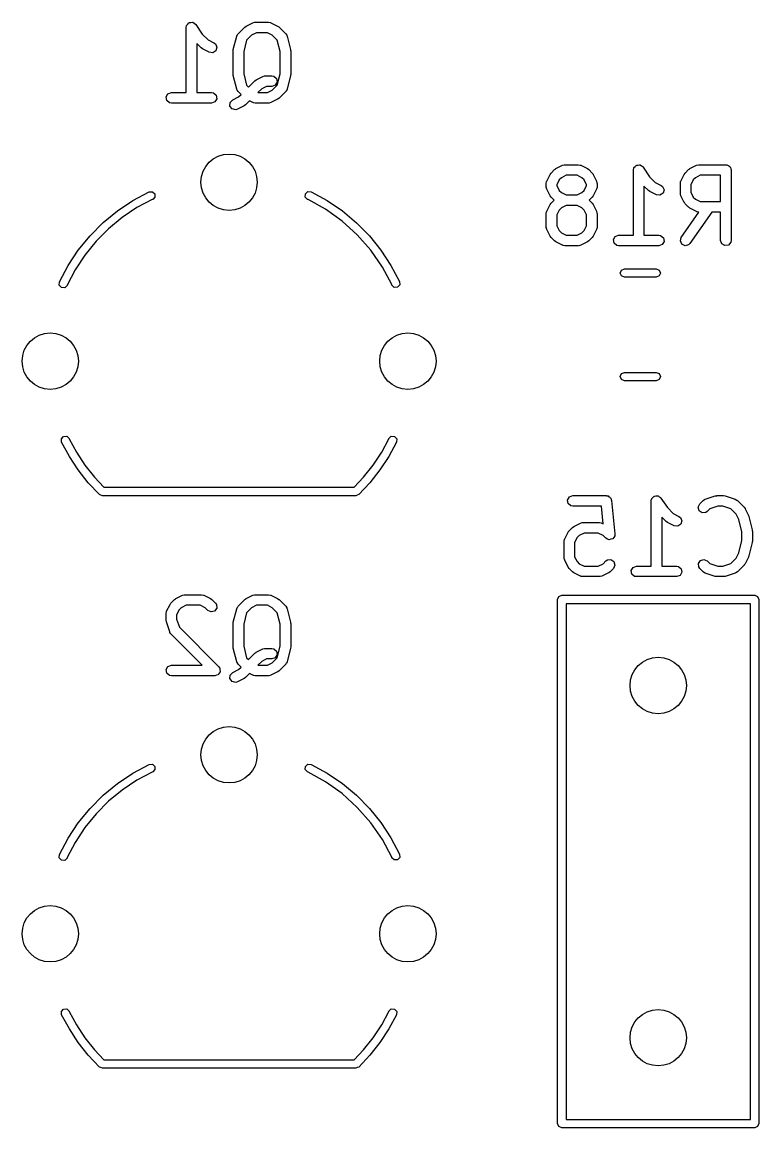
# Model space of a CAD drawing. Extents: x 83 to 134, y -229 to -46.
# Drawn here: x 122.03 to 132.49, y -147.11 to -131.41 of the extents above; entities that cross this region are included whole.
import ezdxf

# ---------------------------------------------------------------- set-up
doc = ezdxf.new("R2010")
doc.units = 0
doc.layers.add('BLACK', color=7, linetype='CONTINUOUS')

msp = doc.modelspace()

# ---------------------------------------------------------------- linework, layer by layer
at = {"layer": 'BLACK', "linetype": 'CONTINUOUS'}
for p, q in [((124.359, -131.486), (124.364, -131.461)), ((124.359, -132.411), (124.359, -131.486)), ((124.364, -131.461), (124.366, -131.457)), ((124.366, -131.457), (124.367, -131.453)), ((124.367, -131.453), (124.383, -131.438)), ((124.383, -131.438), (124.397, -131.421)), ((124.397, -131.421), (124.401, -131.421)), ((124.401, -131.421), (124.404, -131.418)), ((124.404, -131.418), (124.426, -131.416)), ((124.426, -131.416), (124.447, -131.413)), ((124.447, -131.413), (124.451, -131.415)), ((124.451, -131.415), (124.455, -131.414)), ((124.455, -131.414), (124.473, -131.427)), ((124.473, -131.427), (124.492, -131.438)), ((124.492, -131.438), (124.493, -131.442)), ((124.493, -131.442), (124.497, -131.445)), ((124.497, -131.445), (124.588, -131.581)), ((125.095, -131.576), (125.191, -131.481)), ((125.191, -131.481), (125.209, -131.468)), ((125.209, -131.468), (125.21, -131.467)), ((125.21, -131.467), (125.305, -131.419)), ((125.305, -131.419), (125.33, -131.412)), ((125.33, -131.412), (125.335, -131.413)), ((125.335, -131.413), (125.339, -131.411)), ((125.339, -131.411), (125.529, -131.411)), ((125.529, -131.411), (125.555, -131.416)), ((125.555, -131.416), (125.559, -131.419)), ((125.559, -131.419), (125.563, -131.419)), ((125.563, -131.419), (125.658, -131.467)), ((125.658, -131.467), (125.676, -131.48)), ((125.676, -131.48), (125.678, -131.481)), ((125.678, -131.481), (125.773, -131.576)), ((124.588, -131.581), (124.669, -131.663)), ((124.669, -131.663), (124.753, -131.705)), ((125.028, -131.802), (125.076, -131.611)), ((125.076, -131.611), (125.086, -131.587)), ((125.086, -131.587), (125.092, -131.583)), ((125.092, -131.583), (125.095, -131.576)), ((125.216, -131.668), (125.176, -131.829)), ((125.288, -131.596), (125.216, -131.668)), ((125.357, -131.561), (125.288, -131.596)), ((125.512, -131.561), (125.357, -131.561)), ((125.58, -131.596), (125.512, -131.561)), ((125.652, -131.668), (125.58, -131.596)), ((125.693, -131.829), (125.652, -131.668)), ((125.773, -131.576), (125.788, -131.598)), ((125.788, -131.598), (125.789, -131.605)), ((125.789, -131.605), (125.793, -131.611)), ((125.793, -131.611), (125.84, -131.802)), ((124.572, -131.778), (124.509, -131.715)), ((124.509, -131.715), (124.509, -132.411)), ((124.573, -131.778), (124.572, -131.778)), ((124.591, -131.792), (124.573, -131.778)), ((124.686, -131.839), (124.591, -131.792)), ((124.737, -131.845), (124.686, -131.839)), ((124.78, -131.817), (124.737, -131.845)), ((124.753, -131.705), (124.774, -131.721)), ((124.774, -131.721), (124.795, -131.768)), ((124.795, -131.768), (124.78, -131.817)), ((125.026, -131.82), (125.028, -131.805)), ((125.026, -132.153), (125.026, -131.82)), ((125.028, -131.805), (125.028, -131.802)), ((125.176, -131.829), (125.176, -132.144)), ((125.693, -132.144), (125.693, -131.829)), ((125.84, -131.802), (125.841, -131.816)), ((125.841, -131.816), (125.843, -131.82)), ((125.843, -131.82), (125.843, -132.153)), ((125.027, -132.156), (125.026, -132.153)), ((125.028, -132.171), (125.027, -132.156)), ((125.176, -132.144), (125.216, -132.305)), ((125.652, -132.305), (125.693, -132.144)), ((125.843, -132.153), (125.84, -132.168)), ((125.84, -132.168), (125.84, -132.171)), ((125.076, -132.362), (125.028, -132.171)), ((125.216, -132.305), (125.244, -132.333)), ((125.244, -132.333), (125.334, -132.243)), ((125.334, -132.243), (125.352, -132.23)), ((125.352, -132.23), (125.353, -132.229)), ((125.353, -132.229), (125.448, -132.181)), ((125.5, -132.323), (125.431, -132.358)), ((125.448, -132.181), (125.473, -132.174)), ((125.473, -132.174), (125.478, -132.175)), ((125.478, -132.175), (125.482, -132.173)), ((125.482, -132.173), (125.577, -132.173)), ((125.577, -132.323), (125.5, -132.323)), ((125.577, -132.173), (125.603, -132.178)), ((125.625, -132.306), (125.577, -132.323)), ((125.58, -132.377), (125.652, -132.305)), ((125.603, -132.178), (125.642, -132.211)), ((125.651, -132.261), (125.625, -132.306)), ((125.642, -132.211), (125.651, -132.261)), ((125.84, -132.171), (125.793, -132.362)), ((124.075, -132.473), (124.1, -132.429)), ((124.084, -132.524), (124.075, -132.473)), ((124.1, -132.429), (124.148, -132.411)), ((124.148, -132.411), (124.359, -132.411)), ((124.509, -132.411), (124.72, -132.411)), ((124.72, -132.411), (124.746, -132.416)), ((124.746, -132.416), (124.785, -132.449)), ((124.785, -132.449), (124.794, -132.499)), ((125.02, -132.515), (125.104, -132.472)), ((125.08, -132.368), (125.076, -132.362)), ((125.081, -132.375), (125.08, -132.368)), ((125.095, -132.397), (125.081, -132.375)), ((125.138, -132.439), (125.095, -132.397)), ((125.104, -132.472), (125.138, -132.439)), ((125.431, -132.358), (125.377, -132.411)), ((125.377, -132.411), (125.512, -132.411)), ((125.512, -132.411), (125.58, -132.377)), ((125.773, -132.397), (125.678, -132.492)), ((125.776, -132.39), (125.773, -132.397)), ((125.782, -132.386), (125.776, -132.39)), ((125.793, -132.362), (125.782, -132.386)), ((124.123, -132.557), (124.084, -132.524)), ((124.148, -132.561), (124.123, -132.557)), ((124.72, -132.561), (124.148, -132.561)), ((124.768, -132.544), (124.72, -132.561)), ((124.794, -132.499), (124.768, -132.544)), ((124.981, -132.603), (124.984, -132.552)), ((125.012, -132.644), (124.981, -132.603)), ((124.984, -132.552), (125.02, -132.515)), ((125.182, -132.601), (125.087, -132.649)), ((125.183, -132.6), (125.182, -132.601)), ((125.202, -132.587), (125.183, -132.6)), ((125.259, -132.53), (125.202, -132.587)), ((125.305, -132.553), (125.259, -132.53)), ((125.31, -132.554), (125.305, -132.553)), ((125.313, -132.557), (125.31, -132.554)), ((125.339, -132.561), (125.313, -132.557)), ((125.529, -132.561), (125.339, -132.561)), ((125.534, -132.56), (125.529, -132.561)), ((125.538, -132.561), (125.534, -132.56)), ((125.563, -132.553), (125.538, -132.561)), ((125.658, -132.506), (125.563, -132.553)), ((125.659, -132.505), (125.658, -132.506)), ((125.678, -132.492), (125.659, -132.505)), ((125.062, -132.656), (125.012, -132.644)), ((125.087, -132.649), (125.062, -132.656)), ((129.481, -133.667), (129.529, -133.572)), ((129.529, -133.572), (129.542, -133.554)), ((129.542, -133.554), (129.543, -133.553)), ((129.543, -133.553), (129.59, -133.505)), ((129.59, -133.505), (129.609, -133.492)), ((129.609, -133.492), (129.61, -133.491)), ((129.61, -133.491), (129.705, -133.443)), ((129.705, -133.443), (129.73, -133.436)), ((129.73, -133.436), (129.734, -133.437)), ((129.734, -133.437), (129.739, -133.435)), ((129.739, -133.435), (129.929, -133.435)), ((129.929, -133.435), (129.955, -133.44)), ((129.955, -133.44), (129.958, -133.443)), ((129.958, -133.443), (129.963, -133.443)), ((129.963, -133.443), (130.058, -133.491)), ((130.058, -133.491), (130.076, -133.504)), ((130.076, -133.504), (130.077, -133.505)), ((130.077, -133.505), (130.125, -133.553)), ((130.125, -133.553), (130.138, -133.571)), ((130.138, -133.571), (130.139, -133.572)), ((130.139, -133.572), (130.187, -133.667)), ((130.711, -133.51), (130.716, -133.485)), ((130.711, -134.435), (130.711, -133.51)), ((130.716, -133.485), (130.718, -133.481)), ((130.718, -133.481), (130.719, -133.477)), ((130.719, -133.477), (130.735, -133.462)), ((130.735, -133.462), (130.749, -133.445)), ((130.749, -133.445), (130.753, -133.445)), ((130.753, -133.445), (130.756, -133.442)), ((130.756, -133.442), (130.778, -133.44)), ((130.778, -133.44), (130.799, -133.437)), ((130.799, -133.437), (130.803, -133.439)), ((130.803, -133.439), (130.807, -133.438)), ((130.807, -133.438), (130.825, -133.451)), ((130.825, -133.451), (130.844, -133.462)), ((130.844, -133.462), (130.845, -133.466)), ((130.845, -133.466), (130.849, -133.469)), ((130.849, -133.469), (130.94, -133.605)), ((131.386, -133.667), (131.433, -133.572)), ((131.433, -133.572), (131.447, -133.554)), ((131.447, -133.553), (131.495, -133.505)), ((131.447, -133.554), (131.447, -133.553)), ((131.495, -133.505), (131.513, -133.492)), ((131.513, -133.492), (131.515, -133.491)), ((131.515, -133.491), (131.61, -133.443)), ((131.61, -133.443), (131.635, -133.436)), ((131.635, -133.436), (131.639, -133.437)), ((131.639, -133.437), (131.643, -133.435)), ((131.643, -133.435), (132.024, -133.435)), ((132.024, -133.435), (132.034, -133.437)), ((132.034, -133.437), (132.037, -133.437)), ((132.037, -133.437), (132.04, -133.438)), ((132.04, -133.438), (132.05, -133.44)), ((132.05, -133.44), (132.065, -133.452)), ((132.065, -133.452), (132.082, -133.462)), ((132.082, -133.462), (132.084, -133.469)), ((132.084, -133.469), (132.089, -133.473)), ((132.089, -133.473), (132.093, -133.492)), ((132.093, -133.492), (132.099, -133.51)), ((132.099, -133.51), (132.099, -134.51)), ((129.473, -133.701), (129.478, -133.675)), ((129.473, -133.748), (129.473, -133.701)), ((129.478, -133.675), (129.481, -133.672)), ((129.481, -133.672), (129.481, -133.667)), ((129.657, -133.65), (129.623, -133.719)), ((129.623, -133.719), (129.623, -133.731)), ((129.623, -133.731), (129.657, -133.799)), ((129.688, -133.62), (129.657, -133.65)), ((129.756, -133.585), (129.688, -133.62)), ((129.911, -133.585), (129.756, -133.585)), ((129.98, -133.62), (129.911, -133.585)), ((130.01, -133.65), (129.98, -133.62)), ((130.045, -133.719), (130.01, -133.65)), ((130.01, -133.799), (130.045, -133.731)), ((130.045, -133.731), (130.045, -133.719)), ((130.187, -133.667), (130.194, -133.692)), ((130.194, -133.692), (130.193, -133.697)), ((130.193, -133.697), (130.195, -133.701)), ((130.195, -133.701), (130.195, -133.748)), ((130.94, -133.605), (131.021, -133.687)), ((131.021, -133.687), (131.105, -133.729)), ((131.105, -133.729), (131.126, -133.745)), ((131.378, -133.701), (131.382, -133.675)), ((131.378, -133.844), (131.378, -133.701)), ((131.382, -133.675), (131.385, -133.672)), ((131.385, -133.672), (131.386, -133.667)), ((131.562, -133.65), (131.528, -133.719)), ((131.528, -133.719), (131.528, -133.826)), ((131.593, -133.62), (131.562, -133.65)), ((131.661, -133.585), (131.593, -133.62)), ((131.949, -133.585), (131.661, -133.585)), ((131.949, -133.959), (131.949, -133.585)), ((123.6, -133.944), (123.832, -133.82)), ((123.832, -133.82), (123.878, -133.818)), ((123.832, -133.82), (123.832, -133.82)), ((123.878, -133.818), (123.912, -133.848)), ((123.914, -133.894), (123.884, -133.928)), ((123.912, -133.848), (123.914, -133.894)), ((126.051, -133.894), (126.054, -133.848)), ((126.082, -133.928), (126.051, -133.894)), ((126.054, -133.848), (126.088, -133.817)), ((126.088, -133.817), (126.134, -133.82)), ((126.134, -133.82), (126.363, -133.945)), ((129.475, -133.753), (129.473, -133.748)), ((129.474, -133.757), (129.475, -133.753)), ((129.481, -133.782), (129.474, -133.757)), ((129.529, -133.877), (129.481, -133.782)), ((129.53, -133.878), (129.529, -133.877)), ((129.543, -133.897), (129.53, -133.878)), ((129.657, -133.799), (129.688, -133.83)), ((129.688, -133.83), (129.756, -133.864)), ((129.756, -133.864), (129.911, -133.864)), ((129.911, -133.864), (129.98, -133.83)), ((129.98, -133.83), (130.01, -133.799)), ((130.126, -133.895), (130.125, -133.897)), ((130.139, -133.877), (130.126, -133.895)), ((130.187, -133.782), (130.139, -133.877)), ((130.19, -133.774), (130.187, -133.778)), ((130.187, -133.778), (130.187, -133.782)), ((130.195, -133.748), (130.19, -133.774)), ((130.924, -133.802), (130.861, -133.739)), ((130.861, -133.739), (130.861, -134.435)), ((130.925, -133.802), (130.924, -133.802)), ((130.943, -133.816), (130.925, -133.802)), ((131.038, -133.863), (130.943, -133.816)), ((131.089, -133.869), (131.038, -133.863)), ((131.132, -133.841), (131.089, -133.869)), ((131.126, -133.745), (131.147, -133.792)), ((131.147, -133.792), (131.132, -133.841)), ((131.379, -133.848), (131.378, -133.844)), ((131.378, -133.852), (131.379, -133.848)), ((131.386, -133.877), (131.378, -133.852)), ((131.433, -133.972), (131.386, -133.877)), ((131.528, -133.826), (131.562, -133.895)), ((131.562, -133.895), (131.593, -133.925)), ((123.382, -134.09), (123.6, -133.944)), ((123.66, -134.044), (123.451, -134.184)), ((123.876, -133.929), (123.66, -134.044)), ((123.884, -133.928), (123.876, -133.929)), ((126.091, -133.929), (126.082, -133.928)), ((126.338, -134.066), (126.091, -133.929)), ((126.363, -133.945), (126.578, -134.092)), ((129.481, -134.096), (129.529, -134.001)), ((129.529, -134.001), (129.542, -133.983)), ((129.542, -133.983), (129.543, -133.981)), ((129.585, -133.939), (129.543, -133.897)), ((129.543, -133.981), (129.585, -133.939)), ((129.688, -134.048), (129.657, -134.079)), ((129.756, -134.014), (129.688, -134.048)), ((129.911, -134.014), (129.756, -134.014)), ((129.98, -134.048), (129.911, -134.014)), ((130.01, -134.079), (129.98, -134.048)), ((130.125, -133.897), (130.083, -133.939)), ((130.083, -133.939), (130.125, -133.981)), ((130.125, -133.981), (130.138, -134)), ((130.138, -134), (130.139, -134.001)), ((130.139, -134.001), (130.187, -134.096)), ((131.435, -133.974), (131.433, -133.972)), ((131.447, -133.992), (131.435, -133.974)), ((131.495, -134.04), (131.447, -133.992)), ((131.497, -134.04), (131.495, -134.04)), ((131.515, -134.054), (131.497, -134.04)), ((131.593, -133.925), (131.661, -133.959)), ((131.661, -133.959), (131.949, -133.959)), ((123.178, -134.257), (123.382, -134.09)), ((123.451, -134.184), (123.257, -134.344)), ((126.574, -134.235), (126.338, -134.066)), ((126.578, -134.092), (126.778, -134.259)), ((129.473, -134.129), (129.478, -134.104)), ((129.473, -134.32), (129.473, -134.129)), ((129.478, -134.104), (129.481, -134.1)), ((129.481, -134.1), (129.481, -134.096)), ((129.657, -134.079), (129.623, -134.147)), ((129.623, -134.147), (129.623, -134.302)), ((130.045, -134.147), (130.01, -134.079)), ((130.045, -134.302), (130.045, -134.147)), ((130.187, -134.096), (130.194, -134.121)), ((130.194, -134.121), (130.193, -134.125)), ((130.193, -134.125), (130.195, -134.129)), ((130.195, -134.129), (130.195, -134.32)), ((131.391, -134.467), (131.642, -134.109)), ((131.825, -134.109), (131.514, -134.553)), ((131.61, -134.101), (131.515, -134.054)), ((131.614, -134.102), (131.61, -134.101)), ((131.618, -134.105), (131.614, -134.102)), ((131.642, -134.109), (131.618, -134.105)), ((131.949, -134.109), (131.825, -134.109)), ((131.949, -134.51), (131.949, -134.109)), ((122.993, -134.444), (123.178, -134.257)), ((123.257, -134.344), (123.079, -134.522)), ((126.789, -134.43), (126.574, -134.235)), ((126.778, -134.259), (126.961, -134.444)), ((129.475, -134.324), (129.473, -134.32)), ((129.474, -134.328), (129.475, -134.324)), ((129.481, -134.353), (129.474, -134.328)), ((129.529, -134.449), (129.481, -134.353)), ((129.623, -134.302), (129.657, -134.371)), ((130.01, -134.371), (130.045, -134.302)), ((130.187, -134.353), (130.139, -134.449)), ((130.19, -134.346), (130.187, -134.349)), ((130.187, -134.349), (130.187, -134.353)), ((130.195, -134.32), (130.19, -134.346)), ((122.826, -134.648), (122.993, -134.444)), ((123.079, -134.522), (122.92, -134.717)), ((126.981, -134.649), (126.789, -134.43)), ((126.961, -134.444), (127.125, -134.647)), ((129.53, -134.45), (129.529, -134.449)), ((129.543, -134.468), (129.53, -134.45)), ((129.59, -134.516), (129.543, -134.468)), ((129.592, -134.516), (129.59, -134.516)), ((129.61, -134.53), (129.592, -134.516)), ((129.657, -134.371), (129.688, -134.401)), ((129.688, -134.401), (129.756, -134.435)), ((129.756, -134.435), (129.911, -134.435)), ((129.911, -134.435), (129.98, -134.401)), ((129.98, -134.401), (130.01, -134.371)), ((130.077, -134.516), (130.059, -134.529)), ((130.125, -134.468), (130.077, -134.516)), ((130.126, -134.467), (130.125, -134.468)), ((130.139, -134.449), (130.126, -134.467)), ((130.427, -134.497), (130.452, -134.453)), ((130.436, -134.548), (130.427, -134.497)), ((130.452, -134.453), (130.5, -134.435)), ((130.5, -134.435), (130.711, -134.435)), ((130.861, -134.435), (131.072, -134.435)), ((131.072, -134.435), (131.098, -134.44)), ((131.098, -134.44), (131.137, -134.473)), ((131.146, -134.523), (131.12, -134.568)), ((131.137, -134.473), (131.146, -134.523)), ((131.378, -134.517), (131.391, -134.467)), ((131.4, -134.563), (131.378, -134.517)), ((131.967, -134.559), (131.949, -134.51)), ((132.099, -134.51), (132.095, -134.536)), ((122.681, -134.868), (122.826, -134.648)), ((127.147, -134.888), (126.981, -134.649)), ((127.125, -134.647), (127.268, -134.864)), ((129.705, -134.577), (129.61, -134.53)), ((129.709, -134.578), (129.705, -134.577)), ((129.713, -134.581), (129.709, -134.578)), ((129.739, -134.585), (129.713, -134.581)), ((129.929, -134.585), (129.739, -134.585)), ((129.933, -134.584), (129.929, -134.585)), ((129.938, -134.585), (129.933, -134.584)), ((129.963, -134.577), (129.938, -134.585)), ((130.058, -134.53), (129.963, -134.577)), ((130.059, -134.529), (130.058, -134.53)), ((130.475, -134.581), (130.436, -134.548)), ((130.5, -134.585), (130.475, -134.581)), ((131.072, -134.585), (130.5, -134.585)), ((131.12, -134.568), (131.072, -134.585)), ((131.446, -134.585), (131.4, -134.563)), ((131.496, -134.572), (131.446, -134.585)), ((131.514, -134.553), (131.496, -134.572)), ((132.011, -134.584), (131.967, -134.559)), ((132.062, -134.575), (132.011, -134.584)), ((132.095, -134.536), (132.062, -134.575)), ((122.92, -134.717), (122.782, -134.927)), ((122.558, -135.1), (122.681, -134.868)), ((122.782, -134.927), (122.667, -135.144)), ((127.28, -135.136), (127.147, -134.888)), ((127.268, -134.864), (127.39, -135.095)), ((130.523, -134.973), (130.541, -134.931)), ((130.541, -135.015), (130.523, -134.973)), ((130.541, -134.931), (130.583, -134.913)), ((130.583, -134.913), (131.037, -134.913)), ((131.037, -134.913), (131.079, -134.931)), ((131.079, -134.931), (131.097, -134.973)), ((131.097, -134.973), (131.079, -135.015)), ((122.556, -135.146), (122.558, -135.1)), ((122.587, -135.18), (122.556, -135.146)), ((122.667, -135.151), (122.633, -135.182)), ((122.667, -135.144), (122.667, -135.151)), ((127.281, -135.146), (127.28, -135.136)), ((127.315, -135.177), (127.281, -135.146)), ((127.392, -135.141), (127.361, -135.175)), ((127.39, -135.095), (127.39, -135.095)), ((127.39, -135.095), (127.392, -135.141)), ((130.583, -135.033), (130.541, -135.015)), ((131.037, -135.033), (130.583, -135.033)), ((131.079, -135.015), (131.037, -135.033)), ((122.633, -135.182), (122.587, -135.18)), ((127.361, -135.175), (127.315, -135.177)), ((130.523, -136.443), (130.541, -136.401)), ((130.541, -136.401), (130.583, -136.383)), ((130.583, -136.383), (131.037, -136.383)), ((131.037, -136.383), (131.079, -136.401)), ((131.079, -136.401), (131.097, -136.443)), ((130.541, -136.485), (130.523, -136.443)), ((130.583, -136.503), (130.541, -136.485)), ((131.037, -136.503), (130.583, -136.503)), ((131.079, -136.485), (131.037, -136.503)), ((131.097, -136.443), (131.079, -136.485)), ((122.587, -137.327), (122.618, -137.293)), ((122.59, -137.373), (122.587, -137.327)), ((122.618, -137.293), (122.664, -137.29)), ((122.664, -137.29), (122.698, -137.321)), ((122.698, -137.321), (122.698, -137.326)), ((122.698, -137.326), (122.8, -137.516)), ((127.136, -137.516), (127.238, -137.326)), ((127.238, -137.321), (127.272, -137.29)), ((127.238, -137.326), (127.238, -137.321)), ((127.272, -137.29), (127.318, -137.293)), ((127.318, -137.293), (127.349, -137.327)), ((127.349, -137.327), (127.346, -137.373)), ((122.699, -137.576), (122.59, -137.373)), ((122.59, -137.373), (122.59, -137.373)), ((127.346, -137.373), (127.237, -137.576)), ((127.346, -137.373), (127.346, -137.373)), ((122.825, -137.768), (122.699, -137.576)), ((122.8, -137.516), (122.921, -137.7)), ((127.015, -137.7), (127.136, -137.516)), ((127.237, -137.576), (127.111, -137.768)), ((122.968, -137.949), (122.825, -137.768)), ((122.921, -137.7), (123.057, -137.872)), ((126.879, -137.872), (127.015, -137.7)), ((127.111, -137.768), (126.968, -137.949)), ((123.126, -138.116), (122.968, -137.949)), ((123.057, -137.872), (123.191, -138.014)), ((126.745, -138.014), (126.879, -137.872)), ((126.968, -137.949), (126.81, -138.116)), ((123.126, -138.117), (123.126, -138.116)), ((123.126, -138.116), (123.126, -138.116)), ((123.126, -138.116), (123.126, -138.116)), ((123.147, -138.125), (123.126, -138.117)), ((123.126, -138.117), (123.126, -138.117)), ((123.168, -138.134), (123.147, -138.125)), ((123.191, -138.014), (126.745, -138.014)), ((126.789, -138.125), (126.768, -138.134)), ((126.81, -138.117), (126.789, -138.125)), ((126.81, -138.116), (126.81, -138.116)), ((126.81, -138.116), (126.81, -138.116)), ((126.81, -138.116), (126.81, -138.117)), ((126.81, -138.117), (126.81, -138.117)), ((129.802, -138.151), (129.85, -138.133)), ((129.85, -138.133), (130.326, -138.133)), ((130.326, -138.133), (130.33, -138.134)), ((131.896, -138.134), (131.897, -138.133)), ((131.897, -138.133), (131.993, -138.133)), ((131.993, -138.133), (132.015, -138.137)), ((126.768, -138.134), (123.168, -138.134)), ((129.776, -138.195), (129.802, -138.151)), ((129.785, -138.246), (129.776, -138.195)), ((129.824, -138.279), (129.785, -138.246)), ((129.85, -138.283), (129.824, -138.279)), ((130.258, -138.283), (129.85, -138.283)), ((130.283, -138.532), (130.258, -138.283)), ((130.33, -138.134), (130.332, -138.134)), ((130.332, -138.134), (130.334, -138.135)), ((130.334, -138.135), (130.352, -138.138)), ((130.352, -138.138), (130.364, -138.148)), ((130.364, -138.148), (130.378, -138.155)), ((130.378, -138.155), (130.383, -138.164)), ((130.383, -138.164), (130.391, -138.171)), ((130.391, -138.171), (130.394, -138.187)), ((130.394, -138.187), (130.401, -138.201)), ((130.401, -138.201), (130.448, -138.677)), ((130.965, -138.208), (130.97, -138.183)), ((130.965, -139.133), (130.965, -138.208)), ((130.97, -138.183), (130.972, -138.179)), ((130.972, -138.179), (130.973, -138.175)), ((130.973, -138.175), (130.989, -138.16)), ((130.989, -138.16), (131.003, -138.143)), ((131.003, -138.143), (131.007, -138.143)), ((131.007, -138.143), (131.01, -138.14)), ((131.01, -138.14), (131.032, -138.138)), ((131.032, -138.138), (131.053, -138.135)), ((131.053, -138.135), (131.057, -138.137)), ((131.057, -138.137), (131.061, -138.136)), ((131.061, -138.136), (131.079, -138.149)), ((131.079, -138.149), (131.098, -138.16)), ((131.098, -138.16), (131.099, -138.164)), ((131.099, -138.164), (131.103, -138.167)), ((131.103, -138.167), (131.194, -138.303)), ((131.632, -138.297), (131.654, -138.251)), ((131.654, -138.251), (131.701, -138.203)), ((131.701, -138.203), (131.723, -138.188)), ((131.723, -138.188), (131.727, -138.188)), ((131.727, -138.188), (131.731, -138.185)), ((131.731, -138.185), (131.874, -138.137)), ((131.91, -138.283), (131.795, -138.322)), ((131.874, -138.137), (131.896, -138.134)), ((131.98, -138.283), (131.91, -138.283)), ((132.095, -138.322), (131.98, -138.283)), ((132.015, -138.137), (132.016, -138.137)), ((132.016, -138.137), (132.159, -138.185)), ((132.159, -138.185), (132.182, -138.197)), ((132.182, -138.197), (132.184, -138.201)), ((132.184, -138.201), (132.188, -138.203)), ((132.188, -138.203), (132.284, -138.298)), ((131.178, -138.5), (131.115, -138.437)), ((131.115, -138.437), (131.115, -139.133)), ((131.194, -138.303), (131.275, -138.385)), ((131.275, -138.385), (131.359, -138.427)), ((131.359, -138.427), (131.38, -138.443)), ((131.38, -138.443), (131.401, -138.49)), ((131.645, -138.347), (131.632, -138.297)), ((131.687, -138.376), (131.645, -138.347)), ((131.739, -138.372), (131.687, -138.376)), ((131.76, -138.357), (131.739, -138.372)), ((131.795, -138.322), (131.76, -138.357)), ((132.169, -138.396), (132.095, -138.322)), ((132.208, -138.473), (132.169, -138.396)), ((132.284, -138.298), (132.297, -138.317)), ((132.297, -138.317), (132.298, -138.318)), ((132.298, -138.318), (132.345, -138.413)), ((132.345, -138.413), (132.349, -138.425)), ((132.349, -138.425), (132.351, -138.428)), ((132.351, -138.428), (132.399, -138.619)), ((129.797, -138.632), (129.844, -138.584)), ((129.844, -138.584), (129.863, -138.571)), ((129.863, -138.571), (129.864, -138.57)), ((129.864, -138.57), (129.959, -138.522)), ((129.959, -138.522), (129.984, -138.515)), ((129.984, -138.515), (129.988, -138.516)), ((129.988, -138.516), (129.993, -138.514)), ((129.993, -138.514), (130.231, -138.514)), ((130.231, -138.514), (130.256, -138.519)), ((130.256, -138.519), (130.26, -138.522)), ((130.26, -138.522), (130.264, -138.522)), ((130.264, -138.522), (130.283, -138.532)), ((131.179, -138.5), (131.178, -138.5)), ((131.197, -138.514), (131.179, -138.5)), ((131.292, -138.561), (131.197, -138.514)), ((131.343, -138.567), (131.292, -138.561)), ((131.386, -138.539), (131.343, -138.567)), ((131.401, -138.49), (131.386, -138.539)), ((132.251, -138.646), (132.208, -138.473)), ((129.727, -138.78), (129.732, -138.754)), ((129.732, -138.754), (129.734, -138.751)), ((129.734, -138.751), (129.735, -138.746)), ((129.735, -138.746), (129.783, -138.651)), ((129.783, -138.651), (129.796, -138.633)), ((129.796, -138.633), (129.797, -138.632)), ((129.911, -138.729), (129.877, -138.798)), ((129.942, -138.699), (129.911, -138.729)), ((130.01, -138.664), (129.942, -138.699)), ((130.213, -138.664), (130.01, -138.664)), ((130.281, -138.699), (130.213, -138.664)), ((130.32, -138.738), (130.281, -138.699)), ((130.321, -138.738), (130.32, -138.738)), ((130.344, -138.749), (130.321, -138.738)), ((130.321, -138.738), (130.321, -138.738)), ((130.367, -138.759), (130.344, -138.749)), ((130.368, -138.759), (130.367, -138.759)), ((130.367, -138.759), (130.367, -138.759)), ((130.392, -138.753), (130.368, -138.759)), ((130.417, -138.746), (130.392, -138.753)), ((130.432, -138.725), (130.417, -138.745)), ((130.417, -138.745), (130.417, -138.746)), ((130.417, -138.746), (130.417, -138.746)), ((130.446, -138.704), (130.432, -138.725)), ((130.448, -138.677), (130.446, -138.703)), ((130.446, -138.703), (130.446, -138.703)), ((130.446, -138.703), (130.446, -138.704)), ((132.251, -138.771), (132.251, -138.646)), ((132.399, -138.619), (132.4, -138.634)), ((132.4, -138.634), (132.401, -138.637)), ((132.401, -138.637), (132.401, -138.78)), ((129.727, -139.018), (129.727, -138.78)), ((129.877, -138.798), (129.877, -139)), ((132.208, -138.944), (132.251, -138.771)), ((132.399, -138.798), (132.351, -138.988)), ((132.401, -138.78), (132.398, -138.795)), ((132.398, -138.795), (132.399, -138.798)), ((129.729, -139.022), (129.727, -139.018)), ((129.728, -139.026), (129.729, -139.022)), ((129.735, -139.051), (129.728, -139.026)), ((129.783, -139.147), (129.735, -139.051)), ((129.877, -139), (129.911, -139.069)), ((129.911, -139.069), (129.942, -139.099)), ((130.281, -139.099), (130.32, -139.06)), ((130.32, -139.06), (130.342, -139.045)), ((130.342, -139.045), (130.393, -139.041)), ((130.393, -139.041), (130.435, -139.07)), ((130.435, -139.07), (130.448, -139.12)), ((131.634, -139.094), (131.664, -139.052)), ((131.664, -139.052), (131.713, -139.038)), ((131.713, -139.038), (131.76, -139.06)), ((131.76, -139.06), (131.795, -139.095)), ((132.095, -139.095), (132.169, -139.021)), ((132.169, -139.021), (132.208, -138.944)), ((132.345, -139.004), (132.298, -139.099)), ((132.346, -139), (132.345, -139.004)), ((132.351, -138.988), (132.346, -139)), ((129.784, -139.148), (129.783, -139.147)), ((129.797, -139.166), (129.784, -139.148)), ((129.844, -139.214), (129.797, -139.166)), ((129.846, -139.214), (129.844, -139.214)), ((129.864, -139.228), (129.846, -139.214)), ((129.959, -139.275), (129.864, -139.228)), ((129.942, -139.099), (130.01, -139.133)), ((130.01, -139.133), (130.213, -139.133)), ((130.213, -139.133), (130.281, -139.099)), ((130.359, -139.228), (130.264, -139.275)), ((130.361, -139.227), (130.359, -139.228)), ((130.379, -139.214), (130.361, -139.227)), ((130.427, -139.166), (130.379, -139.214)), ((130.448, -139.12), (130.427, -139.166)), ((130.681, -139.195), (130.706, -139.151)), ((130.69, -139.246), (130.681, -139.195)), ((130.706, -139.151), (130.754, -139.133)), ((130.754, -139.133), (130.965, -139.133)), ((131.115, -139.133), (131.326, -139.133)), ((131.326, -139.133), (131.352, -139.138)), ((131.352, -139.138), (131.391, -139.171)), ((131.4, -139.221), (131.374, -139.266)), ((131.391, -139.171), (131.4, -139.221)), ((131.639, -139.145), (131.634, -139.094)), ((131.654, -139.166), (131.639, -139.145)), ((131.701, -139.214), (131.654, -139.166)), ((131.706, -139.216), (131.701, -139.214)), ((131.708, -139.22), (131.706, -139.216)), ((131.731, -139.232), (131.708, -139.22)), ((131.874, -139.28), (131.731, -139.232)), ((131.795, -139.095), (131.91, -139.133)), ((131.91, -139.133), (131.98, -139.133)), ((131.98, -139.133), (132.095, -139.095)), ((132.159, -139.232), (132.016, -139.28)), ((132.163, -139.229), (132.159, -139.232)), ((132.167, -139.229), (132.163, -139.229)), ((132.188, -139.214), (132.167, -139.229)), ((132.284, -139.119), (132.188, -139.214)), ((132.298, -139.099), (132.284, -139.117)), ((132.284, -139.117), (132.284, -139.119)), ((129.963, -139.276), (129.959, -139.275)), ((129.967, -139.279), (129.963, -139.276)), ((129.993, -139.283), (129.967, -139.279)), ((130.231, -139.283), (129.993, -139.283)), ((130.235, -139.282), (130.231, -139.283)), ((130.239, -139.283), (130.235, -139.282)), ((130.264, -139.275), (130.239, -139.283)), ((130.729, -139.279), (130.69, -139.246)), ((130.754, -139.283), (130.729, -139.279)), ((131.326, -139.283), (130.754, -139.283)), ((131.374, -139.266), (131.326, -139.283)), ((131.875, -139.279), (131.874, -139.28)), ((131.897, -139.283), (131.875, -139.279)), ((131.993, -139.283), (131.897, -139.283)), ((131.994, -139.283), (131.993, -139.283)), ((132.016, -139.28), (131.994, -139.283)), ((124.305, -139.547), (124.33, -139.54)), ((124.33, -139.54), (124.335, -139.541)), ((124.335, -139.541), (124.339, -139.539)), ((124.339, -139.539), (124.577, -139.539)), ((124.577, -139.539), (124.603, -139.544)), ((124.603, -139.544), (124.606, -139.547)), ((125.305, -139.547), (125.33, -139.54)), ((125.33, -139.54), (125.335, -139.541)), ((125.335, -139.541), (125.339, -139.539)), ((125.339, -139.539), (125.529, -139.539)), ((125.529, -139.539), (125.555, -139.544)), ((125.555, -139.544), (125.559, -139.547)), ((124.081, -139.771), (124.129, -139.676)), ((124.129, -139.676), (124.142, -139.658)), ((124.142, -139.658), (124.143, -139.657)), ((124.143, -139.657), (124.191, -139.609)), ((124.191, -139.609), (124.209, -139.596)), ((124.209, -139.596), (124.21, -139.595)), ((124.21, -139.595), (124.305, -139.547)), ((124.357, -139.689), (124.288, -139.724)), ((124.559, -139.689), (124.357, -139.689)), ((124.628, -139.724), (124.559, -139.689)), ((124.606, -139.547), (124.611, -139.547)), ((124.611, -139.547), (124.706, -139.595)), ((124.706, -139.595), (124.724, -139.608)), ((124.724, -139.608), (124.725, -139.609)), ((124.725, -139.609), (124.773, -139.657)), ((124.773, -139.657), (124.788, -139.678)), ((124.788, -139.678), (124.792, -139.729)), ((125.095, -139.704), (125.191, -139.609)), ((125.191, -139.609), (125.209, -139.596)), ((125.209, -139.596), (125.21, -139.595)), ((125.21, -139.595), (125.305, -139.547)), ((125.357, -139.689), (125.288, -139.724)), ((125.512, -139.689), (125.357, -139.689)), ((125.58, -139.724), (125.512, -139.689)), ((125.559, -139.547), (125.563, -139.547)), ((125.563, -139.547), (125.658, -139.595)), ((125.658, -139.595), (125.676, -139.608)), ((125.676, -139.608), (125.678, -139.609)), ((125.678, -139.609), (125.773, -139.704)), ((129.634, -139.608), (129.652, -139.566)), ((129.634, -147.048), (129.634, -139.608)), ((129.652, -139.566), (129.694, -139.548)), ((129.694, -139.548), (132.434, -139.548)), ((129.754, -139.668), (129.754, -146.988)), ((132.374, -139.668), (129.754, -139.668)), ((132.374, -146.988), (132.374, -139.668)), ((132.434, -139.548), (132.476, -139.566)), ((132.476, -139.566), (132.494, -139.608)), ((132.494, -139.608), (132.494, -147.048)), ((124.073, -139.805), (124.078, -139.779)), ((124.073, -139.9), (124.073, -139.805)), ((124.078, -139.779), (124.081, -139.776)), ((124.081, -139.776), (124.081, -139.771)), ((124.258, -139.754), (124.223, -139.823)), ((124.223, -139.823), (124.223, -139.888)), ((124.288, -139.724), (124.258, -139.754)), ((124.667, -139.763), (124.628, -139.724)), ((124.713, -139.784), (124.667, -139.763)), ((124.763, -139.771), (124.713, -139.784)), ((124.792, -139.729), (124.763, -139.771)), ((125.028, -139.93), (125.076, -139.739)), ((125.076, -139.739), (125.086, -139.715)), ((125.086, -139.715), (125.092, -139.711)), ((125.092, -139.711), (125.095, -139.704)), ((125.216, -139.796), (125.176, -139.957)), ((125.288, -139.724), (125.216, -139.796)), ((125.652, -139.796), (125.58, -139.724)), ((125.693, -139.957), (125.652, -139.796)), ((125.773, -139.704), (125.788, -139.726)), ((125.788, -139.726), (125.789, -139.733)), ((125.789, -139.733), (125.793, -139.739)), ((125.793, -139.739), (125.84, -139.93)), ((124.074, -139.902), (124.073, -139.9)), ((124.077, -139.924), (124.074, -139.902)), ((124.125, -140.067), (124.077, -139.924)), ((124.223, -139.888), (124.262, -140.002)), ((124.262, -140.002), (124.821, -140.561)), ((125.026, -139.948), (125.028, -139.933)), ((125.026, -140.281), (125.026, -139.948)), ((125.028, -139.933), (125.028, -139.93)), ((125.176, -139.957), (125.176, -140.272)), ((125.693, -140.272), (125.693, -139.957)), ((125.84, -139.93), (125.841, -139.944)), ((125.841, -139.944), (125.843, -139.948)), ((125.843, -139.948), (125.843, -140.281)), ((124.128, -140.07), (124.125, -140.067)), ((124.128, -140.075), (124.128, -140.07)), ((124.143, -140.096), (124.128, -140.075)), ((124.586, -140.539), (124.143, -140.096)), ((125.027, -140.284), (125.026, -140.281)), ((125.028, -140.299), (125.027, -140.284)), ((125.076, -140.49), (125.028, -140.299)), ((125.176, -140.272), (125.216, -140.433)), ((125.353, -140.357), (125.448, -140.309)), ((125.448, -140.309), (125.473, -140.302)), ((125.473, -140.302), (125.478, -140.303)), ((125.478, -140.303), (125.482, -140.301)), ((125.482, -140.301), (125.577, -140.301)), ((125.577, -140.301), (125.603, -140.306)), ((125.603, -140.306), (125.642, -140.339)), ((125.652, -140.433), (125.693, -140.272)), ((125.84, -140.299), (125.793, -140.49)), ((125.843, -140.281), (125.84, -140.296)), ((125.84, -140.296), (125.84, -140.299)), ((125.216, -140.433), (125.244, -140.461)), ((125.244, -140.461), (125.334, -140.371)), ((125.334, -140.371), (125.352, -140.358)), ((125.352, -140.358), (125.353, -140.357)), ((125.431, -140.486), (125.377, -140.539)), ((125.5, -140.451), (125.431, -140.486)), ((125.577, -140.451), (125.5, -140.451)), ((125.625, -140.434), (125.577, -140.451)), ((125.58, -140.505), (125.652, -140.433)), ((125.651, -140.389), (125.625, -140.434)), ((125.642, -140.339), (125.651, -140.389)), ((124.075, -140.601), (124.1, -140.557)), ((124.084, -140.652), (124.075, -140.601)), ((124.1, -140.557), (124.148, -140.539)), ((124.148, -140.539), (124.586, -140.539)), ((124.821, -140.561), (124.83, -140.575)), ((124.84, -140.634), (124.827, -140.652)), ((124.83, -140.575), (124.832, -140.577)), ((124.832, -140.577), (124.833, -140.579)), ((124.833, -140.579), (124.835, -140.583)), ((124.835, -140.583), (124.837, -140.605)), ((124.837, -140.605), (124.841, -140.627)), ((124.841, -140.627), (124.84, -140.63)), ((124.84, -140.63), (124.84, -140.634)), ((124.984, -140.68), (125.02, -140.643)), ((125.02, -140.643), (125.104, -140.6)), ((125.08, -140.496), (125.076, -140.49)), ((125.081, -140.503), (125.08, -140.496)), ((125.095, -140.525), (125.081, -140.503)), ((125.138, -140.567), (125.095, -140.525)), ((125.104, -140.6), (125.138, -140.567)), ((125.377, -140.539), (125.512, -140.539)), ((125.512, -140.539), (125.58, -140.505)), ((125.658, -140.634), (125.563, -140.681)), ((125.659, -140.633), (125.658, -140.634)), ((125.678, -140.62), (125.659, -140.633)), ((125.773, -140.525), (125.678, -140.62)), ((125.776, -140.518), (125.773, -140.525)), ((125.782, -140.514), (125.776, -140.518)), ((125.793, -140.49), (125.782, -140.514)), ((124.123, -140.685), (124.084, -140.652)), ((124.148, -140.689), (124.123, -140.685)), ((124.768, -140.689), (124.148, -140.689)), ((124.789, -140.682), (124.768, -140.689)), ((124.811, -140.676), (124.789, -140.682)), ((124.813, -140.673), (124.811, -140.676)), ((124.816, -140.672), (124.813, -140.673)), ((124.827, -140.652), (124.816, -140.672)), ((124.981, -140.731), (124.984, -140.68)), ((125.012, -140.772), (124.981, -140.731)), ((125.062, -140.784), (125.012, -140.772)), ((125.087, -140.777), (125.062, -140.784)), ((125.182, -140.729), (125.087, -140.777)), ((125.183, -140.728), (125.182, -140.729)), ((125.202, -140.715), (125.183, -140.728)), ((125.259, -140.658), (125.202, -140.715)), ((125.305, -140.681), (125.259, -140.658)), ((125.31, -140.682), (125.305, -140.681)), ((125.313, -140.685), (125.31, -140.682)), ((125.339, -140.689), (125.313, -140.685)), ((125.529, -140.689), (125.339, -140.689)), ((125.534, -140.688), (125.529, -140.689)), ((125.538, -140.689), (125.534, -140.688)), ((125.563, -140.681), (125.538, -140.689)), ((123.6, -142.072), (123.832, -141.948)), ((123.876, -142.057), (123.66, -142.172)), ((123.832, -141.948), (123.878, -141.946)), ((123.832, -141.948), (123.832, -141.948)), ((123.884, -142.056), (123.876, -142.057)), ((123.878, -141.946), (123.912, -141.976)), ((123.914, -142.022), (123.884, -142.056)), ((123.912, -141.976), (123.914, -142.022)), ((126.051, -142.022), (126.054, -141.976)), ((126.082, -142.056), (126.051, -142.022)), ((126.054, -141.976), (126.088, -141.945)), ((126.091, -142.057), (126.082, -142.056)), ((126.088, -141.945), (126.134, -141.948)), ((126.338, -142.194), (126.091, -142.057)), ((126.134, -141.948), (126.363, -142.073)), ((123.382, -142.218), (123.6, -142.072)), ((123.66, -142.172), (123.451, -142.312)), ((126.574, -142.363), (126.338, -142.194)), ((126.363, -142.073), (126.578, -142.22)), ((123.178, -142.385), (123.382, -142.218)), ((123.451, -142.312), (123.257, -142.472)), ((126.789, -142.558), (126.574, -142.363)), ((126.578, -142.22), (126.778, -142.387)), ((122.993, -142.572), (123.178, -142.385)), ((123.257, -142.472), (123.079, -142.65)), ((126.778, -142.387), (126.961, -142.572)), ((122.826, -142.776), (122.993, -142.572)), ((123.079, -142.65), (122.92, -142.845)), ((126.981, -142.777), (126.789, -142.558)), ((126.961, -142.572), (127.125, -142.775)), ((122.681, -142.996), (122.826, -142.776)), ((127.147, -143.016), (126.981, -142.777)), ((127.125, -142.775), (127.268, -142.992)), ((122.558, -143.228), (122.681, -142.996)), ((122.92, -142.845), (122.782, -143.055)), ((127.268, -142.992), (127.39, -143.223)), ((122.782, -143.055), (122.667, -143.272)), ((127.28, -143.264), (127.147, -143.016)), ((122.556, -143.274), (122.558, -143.228)), ((122.587, -143.308), (122.556, -143.274)), ((122.633, -143.31), (122.587, -143.308)), ((122.667, -143.279), (122.633, -143.31)), ((122.667, -143.272), (122.667, -143.279)), ((127.281, -143.274), (127.28, -143.264)), ((127.315, -143.305), (127.281, -143.274)), ((127.361, -143.303), (127.315, -143.305)), ((127.392, -143.269), (127.361, -143.303)), ((127.39, -143.223), (127.39, -143.223)), ((127.39, -143.223), (127.392, -143.269)), ((122.587, -145.455), (122.618, -145.421)), ((122.59, -145.501), (122.587, -145.455)), ((122.699, -145.704), (122.59, -145.501)), ((122.59, -145.501), (122.59, -145.501)), ((122.618, -145.421), (122.664, -145.418)), ((122.664, -145.418), (122.698, -145.449)), ((122.698, -145.449), (122.698, -145.454)), ((122.698, -145.454), (122.8, -145.644)), ((127.136, -145.644), (127.238, -145.454)), ((127.346, -145.501), (127.237, -145.704)), ((127.238, -145.449), (127.272, -145.418)), ((127.238, -145.454), (127.238, -145.449)), ((127.272, -145.418), (127.318, -145.421)), ((127.318, -145.421), (127.349, -145.455)), ((127.349, -145.455), (127.346, -145.501)), ((127.346, -145.501), (127.346, -145.501)), ((122.8, -145.644), (122.921, -145.828)), ((127.015, -145.828), (127.136, -145.644)), ((122.825, -145.896), (122.699, -145.704)), ((127.237, -145.704), (127.111, -145.896)), ((122.968, -146.077), (122.825, -145.896)), ((122.921, -145.828), (123.057, -146)), ((126.879, -146), (127.015, -145.828)), ((127.111, -145.896), (126.968, -146.077)), ((123.126, -146.244), (122.968, -146.077)), ((123.057, -146), (123.191, -146.142)), ((126.745, -146.142), (126.879, -146)), ((126.968, -146.077), (126.81, -146.244)), ((123.126, -146.245), (123.126, -146.244)), ((123.126, -146.244), (123.126, -146.244)), ((123.126, -146.244), (123.126, -146.244)), ((123.147, -146.253), (123.126, -146.245)), ((123.126, -146.245), (123.126, -146.245)), ((123.168, -146.262), (123.147, -146.253)), ((126.768, -146.262), (123.168, -146.262)), ((123.191, -146.142), (126.745, -146.142)), ((126.789, -146.253), (126.768, -146.262)), ((126.81, -146.245), (126.789, -146.253)), ((126.81, -146.244), (126.81, -146.244)), ((126.81, -146.244), (126.81, -146.244)), ((126.81, -146.244), (126.81, -146.245)), ((126.81, -146.245), (126.81, -146.245)), ((129.652, -147.09), (129.634, -147.048)), ((129.754, -146.988), (132.374, -146.988)), ((132.494, -147.048), (132.476, -147.09)), ((129.694, -147.108), (129.652, -147.09)), ((132.434, -147.108), (129.694, -147.108)), ((132.476, -147.09), (132.434, -147.108))]:
    msp.add_line(p, q, dxfattribs=at)
at = {"layer": 'BLACK'}
for centre in [(124.968, -133.684), (122.428, -136.224), (127.508, -136.224), (131.064, -140.828), (124.968, -141.812), (122.428, -144.352), (127.508, -144.352), (131.064, -145.828)]:
    msp.add_circle(centre, 0.4, dxfattribs=at)

doc.saveas('drawing.dxf')
